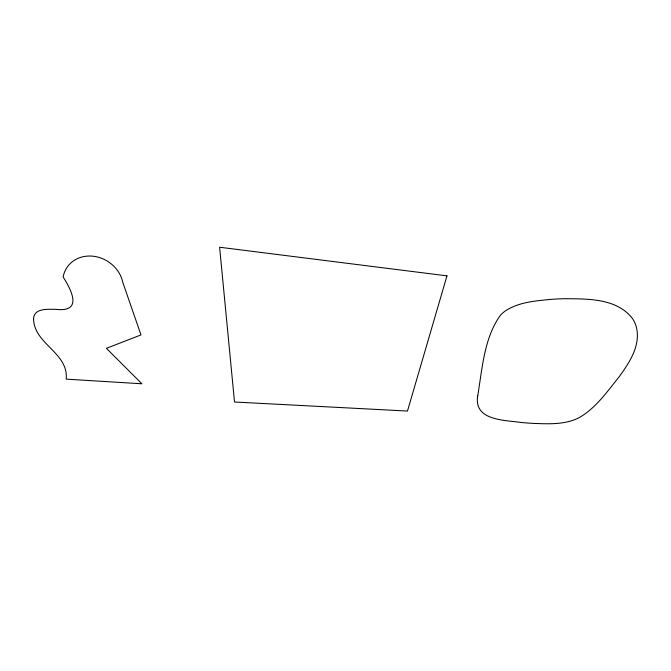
<?xml version="1.0" encoding="UTF-8"?>
<svg xmlns="http://www.w3.org/2000/svg" width="671" height="671" viewBox="0 0 671 671"><rect width="100%" height="100%" fill="white"/><g stroke="black" fill="none" stroke-linecap="round" stroke-linejoin="round"><path stroke-width="1.01" d="M33.558 318.918C34.104 344.29 68.618 352.611 66.236 379.14L141.925 383.787L106.395 348.341L140.985 334.913L122.852 282.541A31.42 27.737 33.4 0 0 92.564 256.154A31.42 27.737 33.4 0 0 63.133 277.031C72.552 291.684 82.248 312.602 55.618 309.323C47.859 309.39 33.978 307.838 33.558 318.918M477.727 395.781C473.483 420.86 504.886 419.987 521.191 422.487A326.785 298.67 -42.9 0 0 534.183 423.426C547.536 423.921 561.417 424.575 574.166 419.87A40.235 35.16 -15.7 0 0 579.794 417.287C596.15 407.649 607.23 391.596 618.914 377.085C629.482 362.608 641.501 344.684 636.033 325.913A37.358 32.762 -21.4 0 0 632.527 318.633C616.85 298.092 587.553 298.905 564.227 298.704A223.46 187.486 -10.2 0 0 551.872 299.3C536.037 300.868 518.993 301.883 505.338 310.941A31.336 28.19 -16.9 0 0 500.532 315.102C483.95 338.134 482.323 368.555 477.727 395.781M446.97 275.856L407.482 411.046L234.515 402.013L219.61 247.23L446.97 275.856"/></g></svg>
